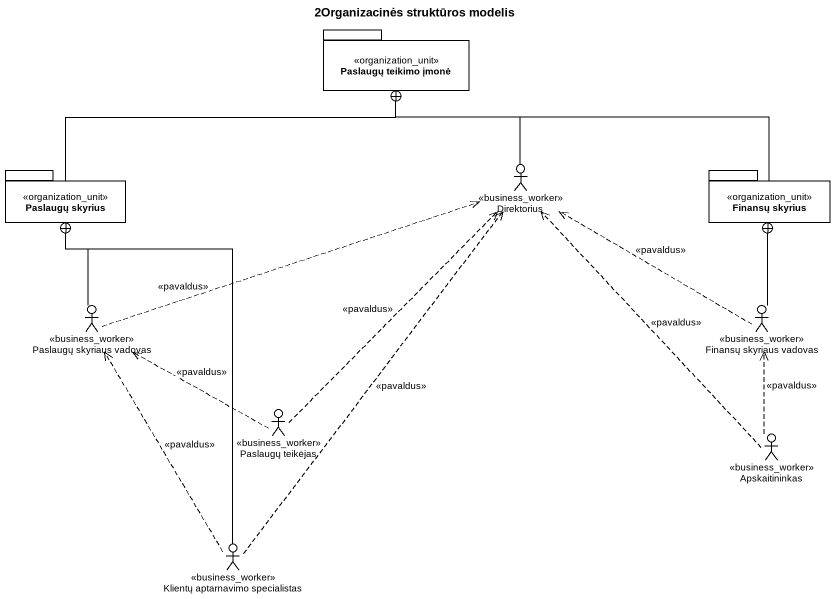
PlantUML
@startuml
title 2Organizacinės struktūros modelis
package "Paslaugų teikimo įmonė" as Paslaugų_teikimo_įmonė <<organization_unit>> {
}
package "Paslaugų skyrius" as Paslaugų_skyrius <<organization_unit>> {
}
actor Direktorius <<business_worker>>
package "Finansų skyrius" as Finansų_skyrius <<organization_unit>> {
}
actor "Paslaugų skyriaus vadovas" as Paslaugų_skyriaus_vadovas <<business_worker>>
actor "Finansų skyriaus vadovas" as Finansų_skyriaus_vadovas <<business_worker>>
actor "Paslaugų teikėjas" as Paslaugų_teikėjas <<business_worker>>
actor Apskaitininkas <<business_worker>>
actor "Klientų aptarnavimo specialistas" as Klientų_aptarnavimo <<business_worker>>
Paslaugų_skyrius -right-+ Paslaugų_teikimo_įmonė
Direktorius -up-+ Paslaugų_teikimo_įmonė
Finansų_skyrius -left-+ Paslaugų_teikimo_įmonė
Paslaugų_skyriaus_vadovas -up-+ Paslaugų_skyrius
Paslaugų_skyriaus_vadovas .right.> Direktorius : <<pavaldus>>
Finansų_skyriaus_vadovas .left.> Direktorius : <<pavaldus>>
Finansų_skyriaus_vadovas -up-+ Finansų_skyrius
Paslaugų_teikėjas .up.> Direktorius : <<pavaldus>>
Paslaugų_teikėjas .left.> Paslaugų_skyriaus_vadovas : <<pavaldus>>
Apskaitininkas .up.> Direktorius : <<pavaldus>>
Apskaitininkas .up.> Finansų_skyriaus_vadovas : <<pavaldus>>
Klientų_aptarnavimo -up-+ Paslaugų_skyrius
Klientų_aptarnavimo .up.> Direktorius : <<pavaldus>>
Klientų_aptarnavimo .up.> Paslaugų_skyriaus_vadovas : <<pavaldus>>
@enduml
